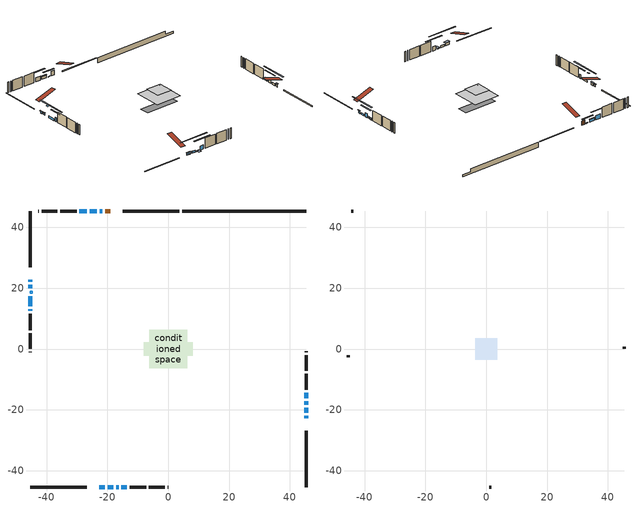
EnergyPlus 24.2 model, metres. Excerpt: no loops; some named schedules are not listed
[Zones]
conditioned space
 floor outside (Floor1 construction): -1.14,-1.14 -1.14,1.14 1.14,1.14 1.14,-1.14 z0.61
 floor adiabatic (AdiabaticFloorConstruction): -6.3,-6.3 -6.3,6.3 6.3,6.3 6.3,-6.3 z3.05
 floor foundation (Slab1 construction): -8.01,-2.2 -8.01,2.2 8.01,2.2 8.01,-2.2 z-1.83
 wall outside (RimJoist1 construction): 3.62,45.39 -14.9,45.39 / -45.39,-45.39 -26.87,-45.39 / -45.39,45.39 -45.39,26.87 / 45.39,-45.39 45.39,-26.87 z0.61:0.91
 wall outside (AdiabaticWallConstruction 1): -19.06,45.39 -20.76,45.39 z0.61:2.64
 wall outside (AdiabaticWallConstruction): -21.69,45.39 -22.51,45.39 / -17.17,-45.39 -16.35,-45.39 z0.61:0.87; -23.44,45.39 -25.88,45.39 / -22.71,-45.39 -20.86,-45.39 z0.61:1.83; -45.39,22.71 -45.39,22.1 / -45.39,21.17 -45.39,19.95 z0.61:1.68; 45.39,-22.71 45.39,-21.9 z0.61:1.88; -19.93,-45.39 -18.1,-45.39 z0.61:1.63; -45.39,17.35 -45.39,14.05 / 45.39,-20.97 45.39,-19.32 z0.61:1.45; -26.8,45.39 -29.24,45.39 / -15.43,-45.39 -13.6,-45.39 / -45.39,13.12 -45.39,12.51 / 45.39,-18.39 45.39,-17.17 z0.61:2.54; 45.39,-16.24 45.39,-14.41 z0.61:1.22
 wall outside (Wall1 construction): -30.17,45.39 -35.56,45.39 / -12.67,-45.39 -7.28,-45.39 / -45.39,11.58 -45.39,6.19 / 45.39,-13.48 45.39,-8.09 z0.61:5.49
 wall outside (Wall2 construction): -36.49,45.39 -41.68,45.39 / -6.35,-45.39 -1.16,-45.39 / -45.39,5.26 -45.39,0.07 / 45.39,-7.16 45.39,-1.98 z0.61:5.49
 wall outside (Wall3 construction): -42.61,45.39 -42.84,45.39 / -0.23,-45.39 0,-45.39 / -45.39,-0.86 -45.39,-1.09 / 45.39,-1.05 45.39,-0.82 z0.61:5.49
 wall foundation (FoundationWall1 construction): 4.55,45.39,-1.83 4.55,45.39,0.61 41.31,45.39,0.61 41.31,45.39,-0.86 45.39,45.39,-0.86 45.39,45.39,-1.83
 window (WindowConstruction 10): -21.69,45.39 -22.51,45.39 z0.61:0.86
 window (WindowConstruction 5): -23.44,45.39 -25.88,45.39 z0.61:1.83
 window (WindowConstruction 6): -22.71,-45.39 -20.86,-45.39 z0.61:1.83
 window (WindowConstruction 7): -45.39,22.71 -45.39,22.1 z0.61:1.68
 window (WindowConstruction 8): -45.39,21.17 -45.39,19.95 z0.61:1.68
 window (WindowConstruction 9): 45.39,-22.71 45.39,-21.9 z0.61:1.88
 window (WindowConstruction 12): -19.93,-45.39 -18.1,-45.39 z0.61:1.62
 window (WindowConstruction 13): -45.39,17.35 -45.39,14.05 z0.61:1.45
 window (WindowConstruction 11): -17.17,-45.39 -16.36,-45.39 z0.61:0.86
 window (WindowConstruction 14): 45.39,-20.97 45.39,-19.32 z0.61:1.45
 window (WindowConstruction): -26.81,45.39 -29.24,45.39 z0.61:2.54
 window (WindowConstruction 1): -15.43,-45.39 -13.6,-45.39 z0.61:2.54
 window (WindowConstruction 2): -45.39,13.12 -45.39,12.51 z0.61:2.54
 window (WindowConstruction 3): 45.39,-18.39 45.39,-17.17 z0.61:2.54
 window (WindowConstruction 4): 45.39,-16.24 45.39,-14.41 z0.61:1.22
 door (Door): -19.06,45.39 -20.76,45.39 z0.61:2.64
 ceiling adiabatic (AdiabaticFloorConstruction): 6.3,-6.3 6.3,6.3 -6.3,6.3 -6.3,-6.3 z3.05
 roof outside (AdiabaticRoofConstruction): -45.39,18.28,5.49 -44.68,18.28,5.72 -44.68,19.03,5.72 -45.39,19.03,5.49
 skylight (SkylightConstruction): -45.39,18.28,5.49 -44.68,18.28,5.72 -44.68,19.02,5.72 -45.39,19.02,5.49
attic - vented
 floor to conditioned space (Floor2 construction Reversed): -3.59,-3.59 -3.59,3.59 3.59,3.59 3.59,-3.59 z5.49
 floor to conditioned space (Floor3 construction Reversed): -2.7,-2.7 -2.7,2.7 2.7,2.7 2.7,-2.7 z5.49
 wall outside (Wall4 construction): -43.77,45.39 -44.46,45.39 / 0.93,-45.39 1.62,-45.39 / -45.39,-2.02 -45.39,-2.71 / 45.39,0.11 45.39,0.8 z0.61:5.49
 roof outside (Roof1 construction): -18.13,45.39,5.49 -18.13,36.66,8.4 -15.83,36.66,8.4 -15.83,45.39,5.49; -23.64,-45.39,5.49 -23.64,-36.66,8.4 -25.94,-36.66,8.4 -25.94,-45.39,5.49; -45.39,23.64,5.49 -36.66,23.64,8.4 -36.66,25.94,8.4 -45.39,25.94,5.49; 45.39,-23.64,5.49 36.66,-23.64,8.4 36.66,-25.94,8.4 45.39,-25.94,5.49
shading: -25.13,45.39 -19.07,45.39 -19.07,45.8 -25.13,45.8 z3.48; -26.06,45.39 -23.26,45.39 -23.26,45.8 -26.06,45.8 z2.01; -20.68,-45.39 -22.89,-45.39 -22.89,-46.49 -20.68,-46.49 z2.01; -45.39,21.92 -45.39,22.89 -45.8,22.89 -45.8,21.92 z1.86; -45.39,19.77 -45.39,21.35 -45.8,21.35 -45.8,19.77 z1.86; 45.39,-21.72 45.39,-22.89 45.8,-22.89 45.8,-21.72 z2.06; -11.82,-45.39 -26.21,-45.39 -26.21,-45.8 -11.82,-45.8 z7.9; -45.39,8.68 -45.39,22.71 -45.8,22.71 -45.8,8.68 z6.81; -16.18,-45.39 -17.35,-45.39 -17.35,-46.91 -16.18,-46.91 z1.04; 45.39,-13.96 45.39,-26.33 45.8,-26.33 45.8,-13.96 z6.81; -31.86,45.39 -24.18,45.39 -24.18,45.8 -31.86,45.8 z5.16; -10.06,-45.39 -18.97,-45.39 -18.97,-45.8 -10.06,-45.8 z6.08; -45.39,9.89 -45.39,15.74 -45.8,15.74 -45.8,9.89 z5.16; 45.39,-14.55 45.39,-21.01 45.8,-21.01 45.8,-14.55 z5.16; 45.39,-14.11 45.39,-16.54 46,-16.54 46,-14.11 z1.52
[Building]
Building 1: Terrain=Suburbs
[Site:Location]
Calgary Intl AP_AB: Latitude {deg}=51.11; Longitude {deg}=-114.02; Time Zone {hr}=-7; Elevation {m}=1084; Keep Site Location Information=Yes
[Site:GroundTemperature:Shallow]
0.326196, -1.55603, -1.70677, -0.813554, 2.7722, 6.34125, 9.43543, 11.3955, 11.562, 9.96783, 6.95256, 3.49299
[Site:WaterMainsTemperature]
Calculation Method=Schedule; Temperature Schedule=mains temperature schedule
[Material] Roughness=Rough; Thermal Absorptance=0.9
Name | Thickness {m} | Conductivity {W/m-K} | Density {kg/m3} | Specific Heat {J/kg-K} | Solar Absorptance | Visible Absorptance
asphalt or fiberglass shingles | 0.00635 | 0.162714 | 1121.4 | 1465.45 | 0.4 | 0.4
asphalt or fiberglass shingles 1 | 0.00635 | 0.162714 | 1121.4 | 1465.45 | 0.7 | 0.7
ceiling loosefill ins | 0.169333 | 0.0480833 | 16.02 | 1046.75 | 0.7 | 0.7
ceiling stud and cavity | 0.1397 | 0.238248 | 65.682 | 1177.47 | 0.7 | 0.7
ceiling stud and cavity 1 | 0.1397 | 0.137499 | 65.682 | 1177.47 | 0.7 | 0.7
concrete 4.0 in. | 0.1016 | 1.803125 | 2242.8 | 837.4 | 0.7 | 0.7
concrete 8.0 in. | 0.2032 | 1.803125 | 2242.8 | 837.4 | 0.7 | 0.7
door material | 0.04445 | 0.053851 | 512.64 | 1214.23 | 0.7 | 0.7
exterior vertical ins | 0.0480821 | 0.029427 | 32.04 | 1214.23 | 0.7 | 0.7
floor covering | 0.0127 | 0.0433444 | 54.468 | 1339.84 | 0.6 | 0.6
floor rigid ins | 0.103632 | 0.029427 | 32.04 | 1214.23 | 0.7 | 0.7
floor rigid ins 1; roof rigid ins; wall rigid ins 1 | 0.512978 | 0.029427 | 32.04 | 1214.23 | 0.7 | 0.7
floor stud and cavity | 0.1397 | 0.0980447 | 92.3553 | 1139.71 | 0.7 | 0.7
floor stud and cavity 1 | 0.1397 | 1.75129 | 37.0049 | 1207.88 | 0.7 | 0.7
furniture material conditioned space 1 | 0.1524 | 0.115458 | 640.8 | 1214.23 | 0.6 | 0.6
gypsum board | 0.0127 | 0.160291 | 801 | 837.4 | 0.6 | 0.6
gypsum board 1 | 0.0127 | 0.160291 | 801 | 837.4 | 0.7 | 0.7
osb sheathing 0.5 in. | 0.0127 | 0.115458 | 512.64 | 1214.23 | 0.7 | 0.7
osb sheathing 0.75 in. | 0.01905 | 0.115458 | 512.64 | 1214.23 | 0.7 | 0.7
osb sheathing 2.0 in. | 0.0508 | 0.115458 | 512.64 | 1214.23 | 0.7 | 0.7
rim joist rigid ins; wall rigid ins | 0.051816 | 0.029427 | 32.04 | 1214.23 | 0.7 | 0.7
rim joist stud and cavity | 0.0508 | 0.0514646 | 125.044 | 1163.47 | 0.6 | 0.6
roof stud and cavity | 0.18415 | 1.78685 | 37.0049 | 1207.88 | 0.6 | 0.6
wall stud and cavity | 0.1397 | 0.236836 | 139.0536 | 1170.24 | 0.7 | 0.7
wall stud and cavity 1 | 0.1397 | 0.243374 | 139.0536 | 1170.24 | 0.7 | 0.7
wall stud and cavity 2 | 0.1397 | 0.566738 | 139.0536 | 1170.24 | 0.7 | 0.7
wall stud and cavity 3 | 0.0889 | 6.1454 | 50.32683 | 1063.81 | 0.6 | 0.6
wall stud and cavity 4 | 0.0889 | 0.380278 | 52.3479 | 1209.89 | 0.7 | 0.7
wall stud and cavity 5 | 0.0889 | 0.391764 | 83.0341 | 1211.67 | 0.7 | 0.7
wood siding | 0.0254 | 0.102417 | 544.68 | 1172.36 | 0.4 | 0.4
wood siding 1 | 0.00254 | 0.102417 | 544.68 | 1172.36 | 0.4 | 0.4
wood siding 2; wood siding 3; wood siding 4 | 0.0254 | 0.102417 | 544.68 | 1172.36 | 0.7 | 0.7
[WindowMaterial:SimpleGlazingSystem]
Name | U-Factor {W/m2-K} | Solar Heat Gain Coefficient
SkylightMaterial | 1.77449 | 0.4975
WindowMaterial | 2.796415 | 0.67
WindowMaterial 1 | 1.754502 | 0.55
WindowMaterial 10 | 1.72157 | 0.57
WindowMaterial 11 | 1.92314 | 0.47
WindowMaterial 2 | 2.77825 | 0.55
WindowMaterial 3 | 2.74702 | 0.58
WindowMaterial 4 | 2.79244 | 0.64
WindowMaterial 5 | 1.802765 | 0.53
WindowMaterial 6 | 2.770864 | 0.52
WindowMaterial 7 | 2.78392 | 0.59
WindowMaterial 8 | 2.74929 | 0.58
WindowMaterial 9 | 2.03216 | 0.4
[Construction]
AdiabaticFloorConstruction: floor stud and cavity 1, floor rigid ins 1, osb sheathing 0.75 in., floor covering
AdiabaticRoofConstruction: asphalt or fiberglass shingles 1, roof rigid ins, osb sheathing 0.75 in., roof stud and cavity
AdiabaticWallConstruction: wood siding 3, wall rigid ins 1, wall stud and cavity 4, gypsum board
AdiabaticWallConstruction 1: wood siding 4, wall rigid ins 1, wall stud and cavity 4, gypsum board
Door: door material
Floor1 construction: floor stud and cavity, floor rigid ins, osb sheathing 0.75 in., floor covering
Floor2 construction Reversed: gypsum board, ceiling stud and cavity, ceiling loosefill ins
Floor3 construction Reversed: gypsum board, ceiling stud and cavity 1, ceiling loosefill ins
FoundationWall1 construction: concrete 8.0 in., gypsum board 1
furniture construction conditioned space 1: furniture material conditioned space 1
PartitionWallConstruction: gypsum board, wall stud and cavity 5, gypsum board
RimJoist1 construction: wood siding 2, rim joist rigid ins, osb sheathing 2.0 in., rim joist stud and cavity
Roof1 construction: asphalt or fiberglass shingles
SkylightConstruction: SkylightMaterial
Slab1 construction: concrete 4.0 in.
Wall1 construction: wood siding, wall rigid ins, osb sheathing 0.5 in., wall stud and cavity, gypsum board
Wall2 construction: wood siding, wall rigid ins, osb sheathing 0.5 in., wall stud and cavity 1, gypsum board
Wall3 construction: wood siding, wall rigid ins, osb sheathing 0.5 in., wall stud and cavity 2, gypsum board
Wall4 construction: wood siding 1, wall stud and cavity 3
WindowConstruction: WindowMaterial
WindowConstruction 1: WindowMaterial 1
WindowConstruction 10; WindowConstruction 11: WindowMaterial 9
WindowConstruction 12: WindowMaterial 10
WindowConstruction 13; WindowConstruction 14: WindowMaterial 11
WindowConstruction 2; WindowConstruction 3: WindowMaterial 2
WindowConstruction 4: WindowMaterial 3
WindowConstruction 5: WindowMaterial 4
WindowConstruction 6: WindowMaterial 5
WindowConstruction 7: WindowMaterial 6
WindowConstruction 8: WindowMaterial 7
WindowConstruction 9: WindowMaterial 8
[Zone] Multiplier=1; Part of Total Floor Area=Yes
Name | Volume {m3}
attic - vented | 38.6496
conditioned space | 640.8
[Space]
Name | Zone | Volume {m3}
attic - vented 1 | attic - vented | 38.6496
conditioned space 1 | conditioned space | 640.8
[ZoneInfiltration:EffectiveLeakageArea]
infil attic - vented 1: Zone or Space=attic - vented 1; Schedule=Always On Discrete; Effective Air Leakage Area {cm2}=2769; Stack Coefficient=0.000541544; Wind Coefficient=1.57231e-05
[ZoneMixing]
whole house fan mix: Zone or Space=attic - vented; Schedule=Always On Continuous; Design Flow Rate Calculation Method=Flow/Zone; Design Flow Rate {m3/s}=0; Source Zone or Space=conditioned space
[SurfaceProperty:ExposedFoundationPerimeter]
Slab1: Exposed Perimeter Calculation Method=TotalExposedPerimeter; Total Exposed Perimeter {m}=40.844
[InternalMass] Zone or ZoneList=conditioned space; Space or SpaceList=conditioned space 1
Name | Construction | Surface Area {m2}
furniture mass conditioned space 1 | furniture construction conditioned space 1 | 93.8081
partition wall mass | PartitionWallConstruction | 234.52
[Lights]
interior lighting: Zone or ZoneList or Space or SpaceList=conditioned space 1; Schedule=interior lighting schedule; Design Level Calculation Method=LightingLevel; Lighting Level {W}=343.2; Return Air Fraction=0; Fraction Radiant=0.6; Fraction Visible=0.2; Fraction Replaceable=1
[People]
occupants: Zone or ZoneList or Space or SpaceList=conditioned space 1; Number of People Schedule=occupants schedule; Number of People Calculation Method=People; Number of People=3; Fraction Radiant=0.314171; Sensible Heat Fraction=0.56303; Activity Level Schedule=occupants activity schedule; Carbon Dioxide Generation Rate {m3/s-W}=0; Enable ASHRAE 55 Comfort Warnings=No; Mean Radiant Temperature Calculation Type=EnclosureAveraged
[ElectricEquipment] Zone or ZoneList or Space or SpaceList=conditioned space 1; Design Level Calculation Method=EquipmentLevel
Name | Schedule | Design Level {W} | Fraction Latent | Fraction Radiant | Fraction Lost
clothes dryer | clothes dryer schedule | 140.772 | 0.015 | 0.081 | 0.85
clothes washer | clothes washer schedule | 32.1985 | 0.03 | 0.162 | 0.7
cooking range | cooking range schedule | 215.147 | 0.08 | 0.432 | 0.2
dishwasher | dishwasher schedule | 66.8632 | 0.3 | 0.18 | 0.4
fridge | fridge schedule | 72.9452 | 0 | 0.6 | 0
mech vent bath fan 0 | mech vent bath fan 0 schedule | 50.2 | 0 | 0 | 1
mech vent bath fan 1 | mech vent bath fan 1 schedule | 50.2 | 0 | 0 | 1
mech vent bath fan 2 | mech vent bath fan 2 schedule | 50.2 | 0 | 0 | 1
mech vent house fan | mech vent house fan schedule | 0 | 0 | 0 | 1
mech vent house fan cfis | mech vent house fan cfis schedule | 0 | 0 | 0 | 0
mech vent range fan 0 | mech vent range fan 0 schedule | 57 | 0 | 0 | 1
misc plug loads | misc plug loads schedule | 494.7 | 0.045 | 0.513 | 0.1
whole house fan | Always On Discrete | 0 | 0 | 0 | 1
[OtherEquipment] Zone or ZoneList or Space or SpaceList=conditioned space 1; Design Level Calculation Method=EquipmentLevel
Name | Fuel Type | Schedule | Design Level {W} | Fraction Latent | Fraction Radiant | Fraction Lost
clothes dryer 1 | Electricity | clothes dryer schedule | 0 | 0.015 | 0.081 | 0.85
cooking range 1 | Electricity | cooking range schedule | 0 | 0.08 | 0.432 | 0.2
general water use latent | None | general water use schedule | 62.594 | 1 | 0 | 0
general water use sensible | None | general water use schedule | -61.6891 | 0 | 0.6 | 0
mech vent house fan latent load | None | Always On Discrete | 0 | 1 | 0 | 0
mech vent house fan sensible load | None | Always On Discrete | 0 | 0 | 0 | 0
water heater energy adjustment1 | NaturalGas | Always On Discrete | 0.01 | 0 | 0 | 1
[ZoneInfiltration:DesignFlowRate] Zone or ZoneList or Space or SpaceList=conditioned space 1; Schedule=Always On Discrete; Design Flow Rate Calculation Method=Flow/Zone; Design Flow Rate {m3/s}=0
infil flow; natural vent flow; whole house fan flow
[Foundation:Kiva]
Foundation Kiva 1: Initial Indoor Air Temperature {C}=18; Wall Height Above Grade {m}=0.609996; Wall Depth Below Slab {m}=0.2032; Custom Block Material Name 1=exterior vertical ins; Custom Block Depth 1 {m}=2.43998; Custom Block X Position 1 {m}=0.2159; Custom Block Z Position 1 {m}=0
[Foundation:Kiva:Settings]
Soil Conductivity {W/m-K}=0.849921; Soil Density {kg/m3}=1842.3; Soil Specific Heat {J/kg-K}=418.7; Ground Solar Absorptivity=0.9; Ground Thermal Absorptivity=0.9; Ground Surface Roughness {m}=0.03; Far-Field Width {m}=40; Deep-Ground Boundary Condition=ZeroFlux; Deep-Ground Depth {m}=40; Minimum Cell Dimension {m}=0.2; Maximum Cell Growth Coefficient=3; Simulation Timestep=Timestep
[Exterior:Lights]
exterior lighting: Schedule=exterior lighting schedule; Design Level {W}=75.6
[Schedule:Constant]
Name | Hourly Value
Always On Continuous; mech vent house fan schedule; mech vent house fan cfis schedule; Always On Discrete | 1
occupants activity schedule | 117.228
fridge schedule | 0
[Schedule:Week:Daily]
interior lighting schedule Week Rule - Jan1-Jan27: interior lighting schedule day, interior lighting schedule day, interior lighting schedule day, interior lighting schedule day, interior lighting schedule day, interior lighting schedule day, interior lighting schedule day, interior lighting schedule default day, interior lighting schedule default day, interior lighting schedule default day, interior lighting schedule default day, interior lighting schedule default day
interior lighting schedule Week Rule - Jan28-Feb3: interior lighting schedule day, interior lighting schedule day, interior lighting schedule day, interior lighting schedule day, interior lighting schedule day 1, interior lighting schedule day 1, interior lighting schedule day 1, interior lighting schedule default day, interior lighting schedule default day, interior lighting schedule default day, interior lighting schedule default day, interior lighting schedule default day
interior lighting schedule Week Rule - Feb4-Feb24: interior lighting schedule day 1, interior lighting schedule day 1, interior lighting schedule day 1, interior lighting schedule day 1, interior lighting schedule day 1, interior lighting schedule day 1, interior lighting schedule day 1, interior lighting schedule default day, interior lighting schedule default day, interior lighting schedule default day, interior lighting schedule default day, interior lighting schedule default day
interior lighting schedule Week Rule - Feb25-Mar3: interior lighting schedule day 1, interior lighting schedule day 1, interior lighting schedule day 1, interior lighting schedule day 1, interior lighting schedule day 2, interior lighting schedule day 2, interior lighting schedule day 2, interior lighting schedule default day, interior lighting schedule default day, interior lighting schedule default day, interior lighting schedule default day, interior lighting schedule default day
interior lighting schedule Week Rule - Mar4-Mar31: interior lighting schedule day 2, interior lighting schedule day 2, interior lighting schedule day 2, interior lighting schedule day 2, interior lighting schedule day 2, interior lighting schedule day 2, interior lighting schedule day 2, interior lighting schedule default day, interior lighting schedule default day, interior lighting schedule default day, interior lighting schedule default day, interior lighting schedule default day
interior lighting schedule Week Rule - Apr1-Apr28: interior lighting schedule day 3, interior lighting schedule day 3, interior lighting schedule day 3, interior lighting schedule day 3, interior lighting schedule day 3, interior lighting schedule day 3, interior lighting schedule day 3, interior lighting schedule default day, interior lighting schedule default day, interior lighting schedule default day, interior lighting schedule default day, interior lighting schedule default day
interior lighting schedule Week Rule - Apr29-May5: interior lighting schedule day 3, interior lighting schedule day 3, interior lighting schedule day 4, interior lighting schedule day 4, interior lighting schedule day 4, interior lighting schedule day 4, interior lighting schedule day 4, interior lighting schedule default day, interior lighting schedule default day, interior lighting schedule default day, interior lighting schedule default day, interior lighting schedule default day
interior lighting schedule Week Rule - May6-May26: interior lighting schedule day 4, interior lighting schedule day 4, interior lighting schedule day 4, interior lighting schedule day 4, interior lighting schedule day 4, interior lighting schedule day 4, interior lighting schedule day 4, interior lighting schedule default day, interior lighting schedule default day, interior lighting schedule default day, interior lighting schedule default day, interior lighting schedule default day
interior lighting schedule Week Rule - May27-Jun2: interior lighting schedule day 4, interior lighting schedule day 4, interior lighting schedule day 4, interior lighting schedule day 4, interior lighting schedule day 4, interior lighting schedule day 5, interior lighting schedule day 5, interior lighting schedule default day, interior lighting schedule default day, interior lighting schedule default day, interior lighting schedule default day, interior lighting schedule default day
interior lighting schedule Week Rule - Jun3-Jun30: interior lighting schedule day 5, interior lighting schedule day 5, interior lighting schedule day 5, interior lighting schedule day 5, interior lighting schedule day 5, interior lighting schedule day 5, interior lighting schedule day 5, interior lighting schedule default day, interior lighting schedule default day, interior lighting schedule default day, interior lighting schedule default day, interior lighting schedule default day
interior lighting schedule Week Rule - Jul1-Jul28: interior lighting schedule day 6, interior lighting schedule day 6, interior lighting schedule day 6, interior lighting schedule day 6, interior lighting schedule day 6, interior lighting schedule day 6, interior lighting schedule day 6, interior lighting schedule default day, interior lighting schedule default day, interior lighting schedule default day, interior lighting schedule default day, interior lighting schedule default day
interior lighting schedule Week Rule - Jul29-Aug4: interior lighting schedule day 6, interior lighting schedule day 6, interior lighting schedule day 6, interior lighting schedule day 7, interior lighting schedule day 7, interior lighting schedule day 7, interior lighting schedule day 7, interior lighting schedule default day, interior lighting schedule default day, interior lighting schedule default day, interior lighting schedule default day, interior lighting schedule default day
interior lighting schedule Week Rule - Aug5-Aug25: interior lighting schedule day 7, interior lighting schedule day 7, interior lighting schedule day 7, interior lighting schedule day 7, interior lighting schedule day 7, interior lighting schedule day 7, interior lighting schedule day 7, interior lighting schedule default day, interior lighting schedule default day, interior lighting schedule default day, interior lighting schedule default day, interior lighting schedule default day
interior lighting schedule Week Rule - Aug26-Sep1: interior lighting schedule day 7, interior lighting schedule day 7, interior lighting schedule day 7, interior lighting schedule day 7, interior lighting schedule day 7, interior lighting schedule day 7, interior lighting schedule day 8, interior lighting schedule default day, interior lighting schedule default day, interior lighting schedule default day, interior lighting schedule default day, interior lighting schedule default day
interior lighting schedule Week Rule - Sep2-Sep29: interior lighting schedule day 8, interior lighting schedule day 8, interior lighting schedule day 8, interior lighting schedule day 8, interior lighting schedule day 8, interior lighting schedule day 8, interior lighting schedule day 8, interior lighting schedule default day, interior lighting schedule default day, interior lighting schedule default day, interior lighting schedule default day, interior lighting schedule default day
interior lighting schedule Week Rule - Sep30-Oct6: interior lighting schedule day 8, interior lighting schedule day 9, interior lighting schedule day 9, interior lighting schedule day 9, interior lighting schedule day 9, interior lighting schedule day 9, interior lighting schedule day 9, interior lighting schedule default day, interior lighting schedule default day, interior lighting schedule default day, interior lighting schedule default day, interior lighting schedule default day
interior lighting schedule Week Rule - Oct7-Oct27: interior lighting schedule day 9, interior lighting schedule day 9, interior lighting schedule day 9, interior lighting schedule day 9, interior lighting schedule day 9, interior lighting schedule day 9, interior lighting schedule day 9, interior lighting schedule default day, interior lighting schedule default day, interior lighting schedule default day, interior lighting schedule default day, interior lighting schedule default day
interior lighting schedule Week Rule - Oct28-Nov3: interior lighting schedule day 9, interior lighting schedule day 9, interior lighting schedule day 9, interior lighting schedule day 9, interior lighting schedule day 10, interior lighting schedule day 10, interior lighting schedule day 10, interior lighting schedule default day, interior lighting schedule default day, interior lighting schedule default day, interior lighting schedule default day, interior lighting schedule default day
interior lighting schedule Week Rule - Nov4-Nov24: interior lighting schedule day 10, interior lighting schedule day 10, interior lighting schedule day 10, interior lighting schedule day 10, interior lighting schedule day 10, interior lighting schedule day 10, interior lighting schedule day 10, interior lighting schedule default day, interior lighting schedule default day, interior lighting schedule default day, interior lighting schedule default day, interior lighting schedule default day
interior lighting schedule Week Rule - Nov25-Dec1: interior lighting schedule day 10, interior lighting schedule day 10, interior lighting schedule day 10, interior lighting schedule day 10, interior lighting schedule day 10, interior lighting schedule day 10, interior lighting schedule day 11, interior lighting schedule default day, interior lighting schedule default day, interior lighting schedule default day, interior lighting schedule default day, interior lighting schedule default day
interior lighting schedule Week Rule - Dec2-Dec31: interior lighting schedule day 11, interior lighting schedule day 11, interior lighting schedule day 11, interior lighting schedule day 11, interior lighting schedule day 11, interior lighting schedule day 11, interior lighting schedule day 11, interior lighting schedule default day, interior lighting schedule default day, interior lighting schedule default day, interior lighting schedule default day, interior lighting schedule default day
occupants schedule Week Rule - Jan1-Dec31: occupants schedule day, occupants schedule day, occupants schedule day, occupants schedule day, occupants schedule day, occupants schedule day, occupants schedule day, occupants schedule default day, occupants schedule default day, occupants schedule default day, occupants schedule default day, occupants schedule default day
clothes dryer schedule Week Rule - Jan1-Dec31: clothes dryer schedule day, clothes dryer schedule day, clothes dryer schedule day, clothes dryer schedule day, clothes dryer schedule day, clothes dryer schedule day, clothes dryer schedule day, clothes dryer schedule default day, clothes dryer schedule default day, clothes dryer schedule default day, clothes dryer schedule default day, clothes dryer schedule default day
clothes washer schedule Week Rule - Jan1-Dec31: clothes washer schedule day, clothes washer schedule day, clothes washer schedule day, clothes washer schedule day, clothes washer schedule day, clothes washer schedule day, clothes washer schedule day, clothes washer schedule default day, clothes washer schedule default day, clothes washer schedule default day, clothes washer schedule default day, clothes washer schedule default day
cooking range schedule Week Rule - Jan1-Dec31: cooking range schedule day, cooking range schedule day, cooking range schedule day, cooking range schedule day, cooking range schedule day, cooking range schedule day, cooking range schedule day, cooking range schedule default day, cooking range schedule default day, cooking range schedule default day, cooking range schedule default day, cooking range schedule default day
dishwasher schedule Week Rule - Jan1-Dec31: dishwasher schedule day, dishwasher schedule day, dishwasher schedule day, dishwasher schedule day, dishwasher schedule day, dishwasher schedule day, dishwasher schedule day, dishwasher schedule default day, dishwasher schedule default day, dishwasher schedule default day, dishwasher schedule default day, dishwasher schedule default day
mech vent bath fan 0 schedule Week Rule - Jan1-Dec31: mech vent bath fan 0 schedule day, mech vent bath fan 0 schedule day, mech vent bath fan 0 schedule day, mech vent bath fan 0 schedule day, mech vent bath fan 0 schedule day, mech vent bath fan 0 schedule day, mech vent bath fan 0 schedule day, mech vent bath fan 0 schedule default day, mech vent bath fan 0 schedule default day, mech vent bath fan 0 schedule default day, mech vent bath fan 0 schedule default day, mech vent bath fan 0 schedule default day
mech vent bath fan 1 schedule Week Rule - Jan1-Dec31: mech vent bath fan 1 schedule day, mech vent bath fan 1 schedule day, mech vent bath fan 1 schedule day, mech vent bath fan 1 schedule day, mech vent bath fan 1 schedule day, mech vent bath fan 1 schedule day, mech vent bath fan 1 schedule day, mech vent bath fan 1 schedule default day, mech vent bath fan 1 schedule default day, mech vent bath fan 1 schedule default day, mech vent bath fan 1 schedule default day, mech vent bath fan 1 schedule default day
mech vent bath fan 2 schedule Week Rule - Jan1-Dec31: mech vent bath fan 2 schedule day, mech vent bath fan 2 schedule day, mech vent bath fan 2 schedule day, mech vent bath fan 2 schedule day, mech vent bath fan 2 schedule day, mech vent bath fan 2 schedule day, mech vent bath fan 2 schedule day, mech vent bath fan 2 schedule default day, mech vent bath fan 2 schedule default day, mech vent bath fan 2 schedule default day, mech vent bath fan 2 schedule default day, mech vent bath fan 2 schedule default day
mech vent range fan 0 schedule Week Rule - Jan1-Dec31: mech vent range fan 0 schedule day, mech vent range fan 0 schedule day, mech vent range fan 0 schedule day, mech vent range fan 0 schedule day, mech vent range fan 0 schedule day, mech vent range fan 0 schedule day, mech vent range fan 0 schedule day, mech vent range fan 0 schedule default day, mech vent range fan 0 schedule default day, mech vent range fan 0 schedule default day, mech vent range fan 0 schedule default day, mech vent range fan 0 schedule default day
misc plug loads schedule Week Rule - Jan1-Dec31: misc plug loads schedule day, misc plug loads schedule day, misc plug loads schedule day, misc plug loads schedule day, misc plug loads schedule day, misc plug loads schedule day, misc plug loads schedule day, misc plug loads schedule default day, misc plug loads schedule default day, misc plug loads schedule default day, misc plug loads schedule default day, misc plug loads schedule default day
general water use schedule Week Rule - Jan1-Dec31: general water use schedule day, general water use schedule day, general water use schedule day, general water use schedule day, general water use schedule day, general water use schedule day, general water use schedule day, general water use schedule default day, general water use schedule default day, general water use schedule default day, general water use schedule default day, general water use schedule default day
exterior lighting schedule Week Rule - Jan1-Jan27: exterior lighting schedule day, exterior lighting schedule day, exterior lighting schedule day, exterior lighting schedule day, exterior lighting schedule day, exterior lighting schedule day, exterior lighting schedule day, exterior lighting schedule default day, exterior lighting schedule default day, exterior lighting schedule default day, exterior lighting schedule default day, exterior lighting schedule default day
exterior lighting schedule Week Rule - Jan28-Feb3: exterior lighting schedule day, exterior lighting schedule day, exterior lighting schedule day, exterior lighting schedule day, exterior lighting schedule day 1, exterior lighting schedule day 1, exterior lighting schedule day 1, exterior lighting schedule default day, exterior lighting schedule default day, exterior lighting schedule default day, exterior lighting schedule default day, exterior lighting schedule default day
exterior lighting schedule Week Rule - Feb4-Feb24: exterior lighting schedule day 1, exterior lighting schedule day 1, exterior lighting schedule day 1, exterior lighting schedule day 1, exterior lighting schedule day 1, exterior lighting schedule day 1, exterior lighting schedule day 1, exterior lighting schedule default day, exterior lighting schedule default day, exterior lighting schedule default day, exterior lighting schedule default day, exterior lighting schedule default day
exterior lighting schedule Week Rule - Feb25-Mar3: exterior lighting schedule day 1, exterior lighting schedule day 1, exterior lighting schedule day 1, exterior lighting schedule day 1, exterior lighting schedule day 2, exterior lighting schedule day 2, exterior lighting schedule day 2, exterior lighting schedule default day, exterior lighting schedule default day, exterior lighting schedule default day, exterior lighting schedule default day, exterior lighting schedule default day
exterior lighting schedule Week Rule - Mar4-Mar31: exterior lighting schedule day 2, exterior lighting schedule day 2, exterior lighting schedule day 2, exterior lighting schedule day 2, exterior lighting schedule day 2, exterior lighting schedule day 2, exterior lighting schedule day 2, exterior lighting schedule default day, exterior lighting schedule default day, exterior lighting schedule default day, exterior lighting schedule default day, exterior lighting schedule default day
exterior lighting schedule Week Rule - Apr1-Apr28: exterior lighting schedule day 3, exterior lighting schedule day 3, exterior lighting schedule day 3, exterior lighting schedule day 3, exterior lighting schedule day 3, exterior lighting schedule day 3, exterior lighting schedule day 3, exterior lighting schedule default day, exterior lighting schedule default day, exterior lighting schedule default day, exterior lighting schedule default day, exterior lighting schedule default day
exterior lighting schedule Week Rule - Apr29-May5: exterior lighting schedule day 3, exterior lighting schedule day 3, exterior lighting schedule day 4, exterior lighting schedule day 4, exterior lighting schedule day 4, exterior lighting schedule day 4, exterior lighting schedule day 4, exterior lighting schedule default day, exterior lighting schedule default day, exterior lighting schedule default day, exterior lighting schedule default day, exterior lighting schedule default day
exterior lighting schedule Week Rule - May6-May26: exterior lighting schedule day 4, exterior lighting schedule day 4, exterior lighting schedule day 4, exterior lighting schedule day 4, exterior lighting schedule day 4, exterior lighting schedule day 4, exterior lighting schedule day 4, exterior lighting schedule default day, exterior lighting schedule default day, exterior lighting schedule default day, exterior lighting schedule default day, exterior lighting schedule default day
[Schedule:Year]
interior lighting schedule: interior lighting schedule Week Rule - Jan1-Jan27, 1, 1, 1, 27, interior lighting schedule Week Rule - Jan28-Feb3, 1, 28, 2, 3, interior lighting schedule Week Rule - Feb4-Feb24, 2, 4, 2, 24, interior lighting schedule Week Rule - Feb25-Mar3, 2, 25, 3, 3, interior lighting schedule Week Rule - Mar4-Mar31, 3, 4, 3, 31, interior lighting schedule Week Rule - Apr1-Apr28, 4, 1, 4, 28, interior lighting schedule Week Rule - Apr29-May5, 4, 29, 5, 5, interior lighting schedule Week Rule - May6-May26, 5, 6, 5, 26, interior lighting schedule Week Rule - May27-Jun2, 5, 27, 6, 2, interior lighting schedule Week Rule - Jun3-Jun30, 6, 3, 6, 30, interior lighting schedule Week Rule - Jul1-Jul28, 7, 1, 7, 28, interior lighting schedule Week Rule - Jul29-Aug4, 7, 29, 8, 4, interior lighting schedule Week Rule - Aug5-Aug25, 8, 5, 8, 25, interior lighting schedule Week Rule - Aug26-Sep1, 8, 26, 9, 1, interior lighting schedule Week Rule - Sep2-Sep29, 9, 2, 9, 29, interior lighting schedule Week Rule - Sep30-Oct6, 9, 30, 10, 6, interior lighting schedule Week Rule - Oct7-Oct27, 10, 7, 10, 27, interior lighting schedule Week Rule - Oct28-Nov3, 10, 28, 11, 3, interior lighting schedule Week Rule - Nov4-Nov24, 11, 4, 11, 24, interior lighting schedule Week Rule - Nov25-Dec1, 11, 25, 12, 1, interior lighting schedule Week Rule - Dec2-Dec31, 12, 2, 12, 31
occupants schedule: occupants schedule Week Rule - Jan1-Dec31, 1, 1, 12, 31
clothes dryer schedule: clothes dryer schedule Week Rule - Jan1-Dec31, 1, 1, 12, 31
clothes washer schedule: clothes washer schedule Week Rule - Jan1-Dec31, 1, 1, 12, 31
cooking range schedule: cooking range schedule Week Rule - Jan1-Dec31, 1, 1, 12, 31
dishwasher schedule: dishwasher schedule Week Rule - Jan1-Dec31, 1, 1, 12, 31
mech vent bath fan 0 schedule: mech vent bath fan 0 schedule Week Rule - Jan1-Dec31, 1, 1, 12, 31
mech vent bath fan 1 schedule: mech vent bath fan 1 schedule Week Rule - Jan1-Dec31, 1, 1, 12, 31
mech vent bath fan 2 schedule: mech vent bath fan 2 schedule Week Rule - Jan1-Dec31, 1, 1, 12, 31
mech vent range fan 0 schedule: mech vent range fan 0 schedule Week Rule - Jan1-Dec31, 1, 1, 12, 31
misc plug loads schedule: misc plug loads schedule Week Rule - Jan1-Dec31, 1, 1, 12, 31
general water use schedule: general water use schedule Week Rule - Jan1-Dec31, 1, 1, 12, 31
exterior lighting schedule: exterior lighting schedule Week Rule - Jan1-Jan27, 1, 1, 1, 27, exterior lighting schedule Week Rule - Jan28-Feb3, 1, 28, 2, 3, exterior lighting schedule Week Rule - Feb4-Feb24, 2, 4, 2, 24, exterior lighting schedule Week Rule - Feb25-Mar3, 2, 25, 3, 3, exterior lighting schedule Week Rule - Mar4-Mar31, 3, 4, 3, 31, exterior lighting schedule Week Rule - Apr1-Apr28, 4, 1, 4, 28, exterior lighting schedule Week Rule - Apr29-May5, 4, 29, 5, 5, exterior lighting schedule Week Rule - May6-May26, 5, 6, 5, 26, exterior lighting schedule Week Rule - May27-Jun2, 5, 27, 6, 2, exterior lighting schedule Week Rule - Jun3-Jun30, 6, 3, 6, 30, exterior lighting schedule Week Rule - Jul1-Jul28, 7, 1, 7, 28, exterior lighting schedule Week Rule - Jul29-Aug4, 7, 29, 8, 4, exterior lighting schedule Week Rule - Aug5-Aug25, 8, 5, 8, 25, exterior lighting schedule Week Rule - Aug26-Sep1, 8, 26, 9, 1, exterior lighting schedule Week Rule - Sep2-Sep29, 9, 2, 9, 29, exterior lighting schedule Week Rule - Sep30-Oct6, 9, 30, 10, 6, exterior lighting schedule Week Rule - Oct7-Oct27, 10, 7, 10, 27, exterior lighting schedule Week Rule - Oct28-Nov3, 10, 28, 11, 3, exterior lighting schedule Week Rule - Nov4-Nov24, 11, 4, 11, 24, exterior lighting schedule Week Rule - Nov25-Dec1, 11, 25, 12, 1, exterior lighting schedule Week Rule - Dec2-Dec31, 12, 2, 12, 31
[Schedule:Compact]
mains temperature schedule: Through: 01/01, For: AllDays, Until: 24:00, 5.30611, Through: 01/02, For: AllDays, Until: 24:00, 5.24556, Through: 01/03, For: AllDays, Until: 24:00, 5.18611, Through: 01/04, For: AllDays, Until: 24:00, 5.12778, Through: 01/05, For: AllDays, Until: 24:00, 5.07, Through: 01/06, For: AllDays, Until: 24:00, 5.01278, Through: 01/07, For: AllDays, Until: 24:00, 4.95722, Through: 01/08, For: AllDays, Until: 24:00, 4.90222, Through: 01/09, For: AllDays, Until: 24:00, 4.84778, Through: 01/10, For: AllDays, Until: 24:00, 4.795, Through: 01/11, For: AllDays, Until: 24:00, 4.74278, Through: 01/12, For: AllDays, Until: 24:00, 4.69167, Through: 01/13, For: AllDays, Until: 24:00, 4.64111, Through: 01/14, For: AllDays, Until: 24:00, 4.59222, Through: 01/15, For: AllDays, Until: 24:00, 4.54389, Through: 01/16, For: AllDays, Until: 24:00, 4.49722, Through: 01/17, For: AllDays, Until: 24:00, 4.45111, Through: 01/18, For: AllDays, Until: 24:00, 4.40611, Through: 01/19, For: AllDays, Until: 24:00, 4.36222, Through: 01/20, For: AllDays, Until: 24:00, 4.32, Through: 01/21, For: AllDays, Until: 24:00, 4.27833, Through: 01/22, For: AllDays, Until: 24:00, 4.23778, Through: 01/23, For: AllDays, Until: 24:00, 4.19833, Through: 01/24, For: AllDays, Until: 24:00, 4.16056, Through: 01/25, For: AllDays, Until: 24:00, 4.12333, Through: 01/26, For: AllDays, Until: 24:00, 4.08778, Through: 01/27, For: AllDays, Until: 24:00, 4.05278, Through: 01/28, For: AllDays, Until: 24:00, 4.01944, Through: 01/29, For: AllDays, Until: 24:00, 3.98722, Through: 01/30, For: AllDays, Until: 24:00, 3.95611, Through: 01/31, For: AllDays, Until: 24:00, 3.92667, Through: 02/01, For: AllDays, Until: 24:00, 3.89778, Through: 02/02, For: AllDays, Until: 24:00, 3.87056, Through: 02/03, For: AllDays, Until: 24:00, 3.84444, Through: 02/04, For: AllDays, Until: 24:00, 3.82, Through: 02/05, For: AllDays, Until: 24:00, 3.79611, Through: 02/06, For: AllDays, Until: 24:00, 3.77389, Through: 02/07, For: AllDays, Until: 24:00, 3.75333, Through: 02/08, For: AllDays, Until: 24:00, 3.73333, Through: 02/09, For: AllDays, Until: 24:00, 3.715, Through: 02/10, For: AllDays, Until: 24:00, 3.69778, Through: 02/11, For: AllDays, Until: 24:00, 3.68222, Through: 02/12, For: AllDays, Until: 24:00, 3.66778, Through: 02/13, For: AllDays, Until: 24:00, 3.65444, Through: 02/14, For: AllDays, Until: 24:00, 3.64278, Through: 02/15, For: AllDays, Until: 24:00, 3.63222, Through: 02/16, For: AllDays, Until: 24:00, 3.62278, Through: 02/17, For: AllDays, Until: 24:00, 3.615, Through: 02/18, For: AllDays, Until: 24:00, 3.60833, Through: 02/19, For: AllDays, Until: 24:00, 3.60333, Through: 02/20, For: AllDays, Until: 24:00, 3.59944, Through: 02/21, For: AllDays, Until: 24:00, 3.59667, Through: 02/22, For: AllDays, Until: 24:00, 3.59556, Through: 02/23, For: AllDays, Until: 24:00, 3.59556, Through: 02/24, For: AllDays, Until: 24:00, 3.59722, Through: 02/25, For: AllDays, Until: 24:00, 3.6, Through: 02/26, For: AllDays, Until: 24:00, 3.60389, Through: 02/27, For: AllDays, Until: 24:00, 3.60944, Through: 02/28, For: AllDays, Until: 24:00, 3.61611, Through: 03/01, For: AllDays, Until: 24:00, 3.62444, Through: 03/02, For: AllDays, Until: 24:00, 3.63333, Through: 03/03, For: AllDays, Until: 24:00, 3.64444, Through: 03/04, For: AllDays, Until: 24:00, 3.65611, Through: 03/05, For: AllDays, Until: 24:00, 3.67, Through: 03/06, For: AllDays, Until: 24:00, 3.68444, Through: 03/07, For: AllDays, Until: 24:00, 3.70056, Through: 03/08, For: AllDays, Until: 24:00, 3.71778, Through: 03/09, For: AllDays, Until: 24:00, 3.73611, Through: 03/10, For: AllDays, Until: 24:00, 3.75611, Through: 03/11, For: AllDays, Until: 24:00, 3.77722, Through: 03/12, For: AllDays, Until: 24:00, 3.79944, Through: 03/13, For: AllDays, Until: 24:00, 3.82333, Through: 03/14, For: AllDays, Until: 24:00, 3.84833, Through: 03/15, For: AllDays, Until: 24:00, 3.87444, Through: 03/16, For: AllDays, Until: 24:00, 3.90222, Through: 03/17, For: AllDays, Until: 24:00, 3.93056, Through: 03/18, For: AllDays, Until: 24:00, 3.96056, Through: 03/19, For: AllDays, Until: 24:00, 3.99167, Through: 03/20, For: AllDays, Until: 24:00, 4.02444, Through: 03/21, For: AllDays, Until: 24:00, 4.05778, Through: 03/22, For: AllDays, Until: 24:00, 4.09278, Through: 03/23, For: AllDays, Until: 24:00, 4.12833, Through: 03/24, For: AllDays, Until: 24:00, 4.16556, Through: 03/25, For: AllDays, Until: 24:00, 4.20389, Through: 03/26, For: AllDays, Until: 24:00, 4.24333, Through: 03/27, For: AllDays, Until: 24:00, 4.28389, Through: 03/28, For: AllDays, Until: 24:00, 4.32611, Through: 03/29, For: AllDays, Until: 24:00, 4.36889, Through: 03/30, For: AllDays, Until: 24:00, 4.41278, Through: 03/31, For: AllDays, Until: 24:00, 4.45778, Through: 04/01, For: AllDays, Until: 24:00, 4.50389, Through: 04/02, For: AllDays, Until: 24:00, 4.55111, Through: 04/03, For: AllDays, Until: 24:00, 4.59944, Through: 04/04, For: AllDays, Until: 24:00, 4.64833, Through: 04/05, For: AllDays, Until: 24:00, 4.69889, Through: 04/06, For: AllDays, Until: 24:00, 4.75, Through: 04/07, For: AllDays, Until: 24:00, 4.80222, Through: 04/08, For: AllDays, Until: 24:00, 4.85556, Through: 04/09, For: AllDays, Until: 24:00, 4.91, Through: 04/10, For: AllDays, Until: 24:00, 4.965, Through: 04/11, For: AllDays, Until: 24:00, 5.02111, Through: 04/12, For: AllDays, Until: 24:00, 5.07833, Through: 04/13, For: AllDays, Until: 24:00, 5.13611, Through: 04/14, For: AllDays, Until: 24:00, 5.195, Through: 04/15, For: AllDays, Until: 24:00, 5.25444, Through: 04/16, For: AllDays, Until: 24:00, 5.315, Through: 04/17, For: AllDays, Until: 24:00, 5.37611, Through: 04/18, For: AllDays, Until: 24:00, 5.43833, Through: 04/19, For: AllDays, Until: 24:00, 5.50111, Through: 04/20, For: AllDays, Until: 24:00, 5.565, Through: 04/21, For: AllDays, Until: 24:00, 5.62944, Through: 04/22, For: AllDays, Until: 24:00, 5.69444, Through: 04/23, For: AllDays, Until: 24:00, 5.76, Through: 04/24, For: AllDays, Until: 24:00, 5.82667, Through: 04/25, For: AllDays, Until: 24:00, 5.89389, Through: 04/26, For: AllDays, Until: 24:00, 5.96167, Through: 04/27, For: AllDays, Until: 24:00, 6.03056, Through: 04/28, For: AllDays, Until: 24:00, 6.09944, Through: 04/29, For: AllDays, Until: 24:00, 6.16944, Through: 04/30, For: AllDays, Until: 24:00, 6.23944, Through: 05/01, For: AllDays, Until: 24:00, 6.31056, Through: 05/02, For: AllDays, Until: 24:00, 6.38167, Through: 05/03, For: AllDays, Until: 24:00, 6.45333, Through: 05/04, For: AllDays, Until: 24:00, 6.52611, Through: 05/05, For: AllDays, Until: 24:00, 6.59889, Through: 05/06, For: AllDays, Until: 24:00, 6.67167, Through: 05/07, For: AllDays, Until: 24:00, 6.74556, Through: 05/08, For: AllDays, Until: 24:00, 6.81944, Through: 05/09, For: AllDays, Until: 24:00, 6.89389, Through: 05/10, For: AllDays, Until: 24:00, 6.96889, Through: 05/11, For: AllDays, Until: 24:00, 7.04389, Through: 05/12, For: AllDays, Until: 24:00, 7.11944, Through: 05/13, For: AllDays, Until: 24:00, 7.195, Through: 05/14, For: AllDays, Until: 24:00, 7.27111, Through: 05/15, For: AllDays, Until: 24:00, 7.34722, Through: 05/16, For: AllDays, Until: 24:00, 7.42389, Through: 05/17, For: AllDays, Until: 24:00, 7.50056, Through: 05/18, For: AllDays, Until: 24:00, 7.57722, Through: 05/19, For: AllDays, Until: 24:00, 7.65444, Through: 05/20, For: AllDays, Until: 24:00, 7.73167, Through: 05/21, For: AllDays, Until: 24:00, 7.80889, Through: 05/22, For: AllDays, Until: 24:00, 7.88611, Through: 05/23, For: AllDays, Until: 24:00, 7.96333, Through: 05/24, For: AllDays, Until: 24:00, 8.04111, Through: 05/25, For: AllDays, Until: 24:00, 8.11833, Through: 05/26, For: AllDays, Until: 24:00, 8.19611, Through: 05/27, For: AllDays, Until: 24:00, 8.27333, Through: 05/28, For: AllDays, Until: 24:00, 8.35056, Through: 05/29, For: AllDays, Until: 24:00, 8.42778, Through: 05/30, For: AllDays, Until: 24:00, 8.505, Through: 05/31, For: AllDays, Until: 24:00, 8.58222, Through: 06/01, For: AllDays, Until: 24:00, 8.65889, Through: 06/02, For: AllDays, Until: 24:00, 8.73556, Through: 06/03, For: AllDays, Until: 24:00, 8.81222, Through: 06/04, For: AllDays, Until: 24:00, 8.88889, Through: 06/05, For: AllDays, Until: 24:00, 8.965, Through: 06/06, For: AllDays, Until: 24:00, 9.04056, Through: 06/07, For: AllDays, Until: 24:00, 9.11611, Through: 06/08, For: AllDays, Until: 24:00, 9.19167, Through: 06/09, For: AllDays, Until: 24:00, 9.26667, Through: 06/10, For: AllDays, Until: 24:00, 9.34111, Through: 06/11, For: AllDays, Until: 24:00, 9.41556, Through: 06/12, For: AllDays, Until: 24:00, 9.48889, Through: 06/13, For: AllDays, Until: 24:00, 9.56278, Through: 06/14, For: AllDays, Until: 24:00, 9.63556, Through: 06/15, For: AllDays, Until: 24:00, 9.70833, Through: 06/16, For: AllDays, Until: 24:00, 9.78, Through: 06/17, For: AllDays, Until: 24:00, 9.85167, Through: 06/18, For: AllDays, Until: 24:00, 9.92278, Through: 06/19, For: AllDays, Until: 24:00, 9.99333, Through: 06/20, For: AllDays, Until: 24:00, 10.0633, Through: 06/21, For: AllDays, Until: 24:00, 10.1328, Through: 06/22, For: AllDays, Until: 24:00, 10.2011, Through: 06/23, For: AllDays, Until: 24:00, 10.2694, Through: 06/24, For: AllDays, Until: 24:00, 10.3367, Through: 06/25, For: AllDays, Until: 24:00, 10.4039, Through: 06/26, For: AllDays, Until: 24:00, 10.47, Through: 06/27, For: AllDays, Until: 24:00, 10.5356, Through: 06/28, For: AllDays, Until: 24:00, 10.6, Through: 06/29, For: AllDays, Until: 24:00, 10.6639, Through: 06/30, For: AllDays, Until: 24:00, 10.7272, Through: 07/01, For: AllDays, Until: 24:00, 10.7894, Through: 07/02, For: AllDays, Until: 24:00, 10.8511, Through: 07/03, For: AllDays, Until: 24:00, 10.9122, Through: 07/04, For: AllDays, Until: 24:00, 10.9722, Through: 07/05, For: AllDays, Until: 24:00, 11.0311, Through: 07/06, For: AllDays, Until: 24:00, 11.0894, Through: 07/07, For: AllDays, Until: 24:00, 11.1467, Through: 07/08, For: AllDays, Until: 24:00, 11.2033, Through: 07/09, For: AllDays, Until: 24:00, 11.2589, Through: 07/10, For: AllDays, Until: 24:00, 11.3133, Through: 07/11, For: AllDays, Until: 24:00, 11.3672, Through: 07/12, For: AllDays, Until: 24:00, 11.42, Through: 07/13, For: AllDays, Until: 24:00, 11.4717, Through: 07/14, For: AllDays, Until: 24:00, 11.5222, Through: 07/15, For: AllDays, Until: 24:00, 11.5717, Through: 07/16, For: AllDays, Until: 24:00, 11.6206, Through: 07/17, For: AllDays, Until: 24:00, 11.6683, Through: 07/18, For: AllDays, Until: 24:00, 11.715, Through: 07/19, For: AllDays, Until: 24:00, 11.76, Through: 07/20, For: AllDays, Until: 24:00, 11.8044, Through: 07/21, For: AllDays, Until: 24:00, 11.8478, Through: 07/22, For: AllDays, Until: 24:00, 11.89, Through: 07/23, For: AllDays, Until: 24:00, 11.9311, Through: 07/24, For: AllDays, Until: 24:00, 11.9711, Through: 07/25, For: AllDays, Until: 24:00, 12.01, Through: 07/26, For: AllDays, Until: 24:00, 12.0478, Through: 07/27, For: AllDays, Until: 24:00, 12.0839, Through: 07/28, For: AllDays, Until: 24:00, 12.1194, Through: 07/29, For: AllDays, Until: 24:00, 12.1533, Through: 07/30, For: AllDays, Until: 24:00, 12.1861, Through: 07/31, For: AllDays, Until: 24:00, 12.2178, Through: 08/01, For: AllDays, Until: 24:00, 12.2483, Through: 08/02, For: AllDays, Until: 24:00, 12.2778, Through: 08/03, For: AllDays, Until: 24:00, 12.3056, Through: 08/04, For: AllDays, Until: 24:00, 12.3322, Through: 08/05, For: AllDays, Until: 24:00, 12.3578, Through: 08/06, For: AllDays, Until: 24:00, 12.3822, Through: 08/07, For: AllDays, Until: 24:00, 12.405, Through: 08/08, For: AllDays, Until: 24:00, 12.4267, Through: 08/09, For: AllDays, Until: 24:00, 12.4472, Through: 08/10, For: AllDays, Until: 24:00, 12.4661, Through: 08/11, For: AllDays, Until: 24:00, 12.4839, Through: 08/12, For: AllDays, Until: 24:00, 12.5006, Through: 08/13, For: AllDays, Until: 24:00, 12.5156, Through: 08/14, For: AllDays, Until: 24:00, 12.5294, Through: 08/15, For: AllDays, Until: 24:00, 12.5422, Through: 08/16, For: AllDays, Until: 24:00, 12.5533, Through: 08/17, For: AllDays, Until: 24:00, 12.5633, Through: 08/18, For: AllDays, Until: 24:00, 12.5722, Through: 08/19, For: AllDays, Until: 24:00, 12.5794, Through: 08/20, For: AllDays, Until: 24:00, 12.585, Through: 08/21, For: AllDays, Until: 24:00, 12.59, Through: 08/22, For: AllDays, Until: 24:00, 12.5933, Through: 08/23, For: AllDays, Until: 24:00, 12.595, Through: 08/24, For: AllDays, Until: 24:00, 12.5961, Through: 08/25, For: AllDays, Until: 24:00, 12.595, Through: 08/26, For: AllDays, Until: 24:00, 12.5933, Through: 08/27, For: AllDays, Until: 24:00, 12.59, Through: 08/28, For: AllDays, Until: 24:00, 12.585, Through: 08/29, For: AllDays, Until: 24:00, 12.5789, Through: 08/30, For: AllDays, Until: 24:00, 12.5717, Through: 08/31, For: AllDays, Until: 24:00, 12.5633, Through: 09/01, For: AllDays, Until: 24:00, 12.5533, Through: 09/02, For: AllDays, Until: 24:00, 12.5417, Through: 09/03, For: AllDays, Until: 24:00, 12.5289, Through: 09/04, For: AllDays, Until: 24:00, 12.515, Through: 09/05, For: AllDays, Until: 24:00, 12.5, Through: 09/06, For: AllDays, Until: 24:00, 12.4833, Through: 09/07, For: AllDays, Until: 24:00, 12.4656, Through: 09/08, For: AllDays, Until: 24:00, 12.4467, Through: 09/09, For: AllDays, Until: 24:00, 12.4261, Through: 09/10, For: AllDays, Until: 24:00, 12.4044, Through: 09/11, For: AllDays, Until: 24:00, 12.3811, Through: 09/12, For: AllDays, Until: 24:00, 12.3572, Through: 09/13, For: AllDays, Until: 24:00, 12.3317, Through: 09/14, For: AllDays, Until: 24:00, 12.3044, Through: 09/15, For: AllDays, Until: 24:00, 12.2767, Through: 09/16, For: AllDays, Until: 24:00, 12.2472, Through: 09/17, For: AllDays, Until: 24:00, 12.2167, Through: 09/18, For: AllDays, Until: 24:00, 12.185, Through: 09/19, For: AllDays, Until: 24:00, 12.1522, Through: 09/20, For: AllDays, Until: 24:00, 12.1183, Through: 09/21, For: AllDays, Until: 24:00, 12.0828, Through: 09/22, For: AllDays, Until: 24:00, 12.0461, Through: 09/23, For: AllDays, Until: 24:00, 12.0089, Through: 09/24, For: AllDays, Until: 24:00, 11.97, Through: 09/25, For: AllDays, Until: 24:00, 11.93, Through: 09/26, For: AllDays, Until: 24:00, 11.8889, Through: 09/27, For: AllDays, Until: 24:00, 11.8467, Through: 09/28, For: AllDays, Until: 24:00, 11.8033, Through: 09/29, For: AllDays, Until: 24:00, 11.7589, Through: 09/30, For: AllDays, Until: 24:00, 11.7133, Through: 10/01, For: AllDays, Until: 24:00, 11.6667, Through: 10/02, For: AllDays, Until: 24:00, 11.6189, Through: 10/03, For: AllDays, Until: 24:00, 11.5706, Through: 10/04, For: AllDays, Until: 24:00, 11.5206, Through: 10/05, For: AllDays, Until: 24:00, 11.47, Through: 10/06, For: AllDays, Until: 24:00, 11.4183, Through: 10/07, For: AllDays, Until: 24:00, 11.3656, Through: 10/08, For: AllDays, Until: 24:00, 11.3117, Through: 10/09, For: AllDays, Until: 24:00, 11.2572, Through: 10/10, For: AllDays, Until: 24:00, 11.2017, Through: 10/11, For: AllDays, Until: 24:00, 11.145, Through: 10/12, For: AllDays, Until: 24:00, 11.0878, Through: 10/13, For: AllDays, Until: 24:00, 11.0294, Through: 10/14, For: AllDays, Until: 24:00, 10.97, Through: 10/15, For: AllDays, Until: 24:00, 10.91, Through: 10/16, For: AllDays, Until: 24:00, 10.8494, Through: 10/17, For: AllDays, Until: 24:00, 10.7878, Through: 10/18, For: AllDays, Until: 24:00, 10.725, Through: 10/19, For: AllDays, Until: 24:00, 10.6617, Through: 10/20, For: AllDays, Until: 24:00, 10.5978, Through: 10/21, For: AllDays, Until: 24:00, 10.5333, Through: 10/22, For: AllDays, Until: 24:00, 10.4678, Through: 10/23, For: AllDays, Until: 24:00, 10.4017, Through: 10/24, For: AllDays, Until: 24:00, 10.3344, Through: 10/25, For: AllDays, Until: 24:00, 10.2672, Through: 10/26, For: AllDays, Until: 24:00, 10.1989, Through: 10/27, For: AllDays, Until: 24:00, 10.1306, Through: 10/28, For: AllDays, Until: 24:00, 10.0611, Through: 10/29, For: AllDays, Until: 24:00, 9.99111, Through: 10/30, For: AllDays, Until: 24:00, 9.92056, Through: 10/31, For: AllDays, Until: 24:00, 9.84944, Through: 11/01, For: AllDays, Until: 24:00, 9.77778, Through: 11/02, For: AllDays, Until: 24:00, 9.70556, Through: 11/03, For: AllDays, Until: 24:00, 9.63333, Through: 11/04, For: AllDays, Until: 24:00, 9.56, Through: 11/05, For: AllDays, Until: 24:00, 9.48667, Through: 11/06, For: AllDays, Until: 24:00, 9.41278, Through: 11/07, For: AllDays, Until: 24:00, 9.33889, Through: 11/08, For: AllDays, Until: 24:00, 9.26389, Through: 11/09, For: AllDays, Until: 24:00, 9.18889, Through: 11/10, For: AllDays, Until: 24:00, 9.11389, Through: 11/11, For: AllDays, Until: 24:00, 9.03833, Through: 11/12, For: AllDays, Until: 24:00, 8.96222, Through: 11/13, For: AllDays, Until: 24:00, 8.88611, Through: 11/14, For: AllDays, Until: 24:00, 8.81, Through: 11/15, For: AllDays, Until: 24:00, 8.73333, Through: 11/16, For: AllDays, Until: 24:00, 8.65667, Through: 11/17, For: AllDays, Until: 24:00, 8.57944, Through: 11/18, For: AllDays, Until: 24:00, 8.50278, Through: 11/19, For: AllDays, Until: 24:00, 8.42556, Through: 11/20, For: AllDays, Until: 24:00, 8.34833, Through: 11/21, For: AllDays, Until: 24:00, 8.27056, Through: 11/22, For: AllDays, Until: 24:00, 8.19333, Through: 11/23, For: AllDays, Until: 24:00, 8.11611, Through: 11/24, For: AllDays, Until: 24:00, 8.03833, Through: 11/25, For: AllDays, Until: 24:00, 7.96111, Through: 11/26, For: AllDays, Until: 24:00, 7.88389, Through: 11/27, For: AllDays, Until: 24:00, 7.80611, Through: 11/28, For: AllDays, Until: 24:00, 7.72889, Through: 11/29, For: AllDays, Until: 24:00, 7.65222, Through: 11/30, For: AllDays, Until: 24:00, 7.575, Through: 12/01, For: AllDays, Until: 24:00, 7.49833, Through: 12/02, For: AllDays, Until: 24:00, 7.42167, Through: 12/03, For: AllDays, Until: 24:00, 7.345, Through: 12/04, For: AllDays, Until: 24:00, 7.26889, Through: 12/05, For: AllDays, Until: 24:00, 7.19278, Through: 12/06, For: AllDays, Until: 24:00, 7.11722, Through: 12/07, For: AllDays, Until: 24:00, 7.04167, Through: 12/08, For: AllDays, Until: 24:00, 6.96667, Through: 12/09, For: AllDays, Until: 24:00, 6.89167, Through: 12/10, For: AllDays, Until: 24:00, 6.81722, Through: 12/11, For: AllDays, Until: 24:00, 6.74333, Through: 12/12, For: AllDays, Until: 24:00, 6.66944, Through: 12/13, For: AllDays, Until: 24:00, 6.59611, Through: 12/14, For: AllDays, Until: 24:00, 6.52333, Through: 12/15, For: AllDays, Until: 24:00, 6.45111, Through: 12/16, For: AllDays, Until: 24:00, 6.37944, Through: 12/17, For: AllDays, Until: 24:00, 6.30778, Through: 12/18, For: AllDays, Until: 24:00, 6.23722, Through: 12/19, For: AllDays, Until: 24:00, 6.16667, Through: 12/20, For: AllDays, Until: 24:00, 6.09722, Through: 12/21, For: AllDays, Until: 24:00, 6.02833, Through: 12/22, For: AllDays, Until: 24:00, 5.95944, Through: 12/23, For: AllDays, Until: 24:00, 5.89167, Through: 12/24, For: AllDays, Until: 24:00, 5.82444, Through: 12/25, For: AllDays, Until: 24:00, 5.75833, Through: 12/26, For: AllDays, Until: 24:00, 5.69222, Through: 12/27, For: AllDays, Until: 24:00, 5.62722, Through: 12/28, For: AllDays, Until: 24:00, 5.56278, Through: 12/29, For: AllDays, Until: 24:00, 5.49889, Through: 12/30, For: AllDays, Until: 24:00, 5.43611, Through: 12/31, For: AllDays, Until: 24:00, 5.37444
